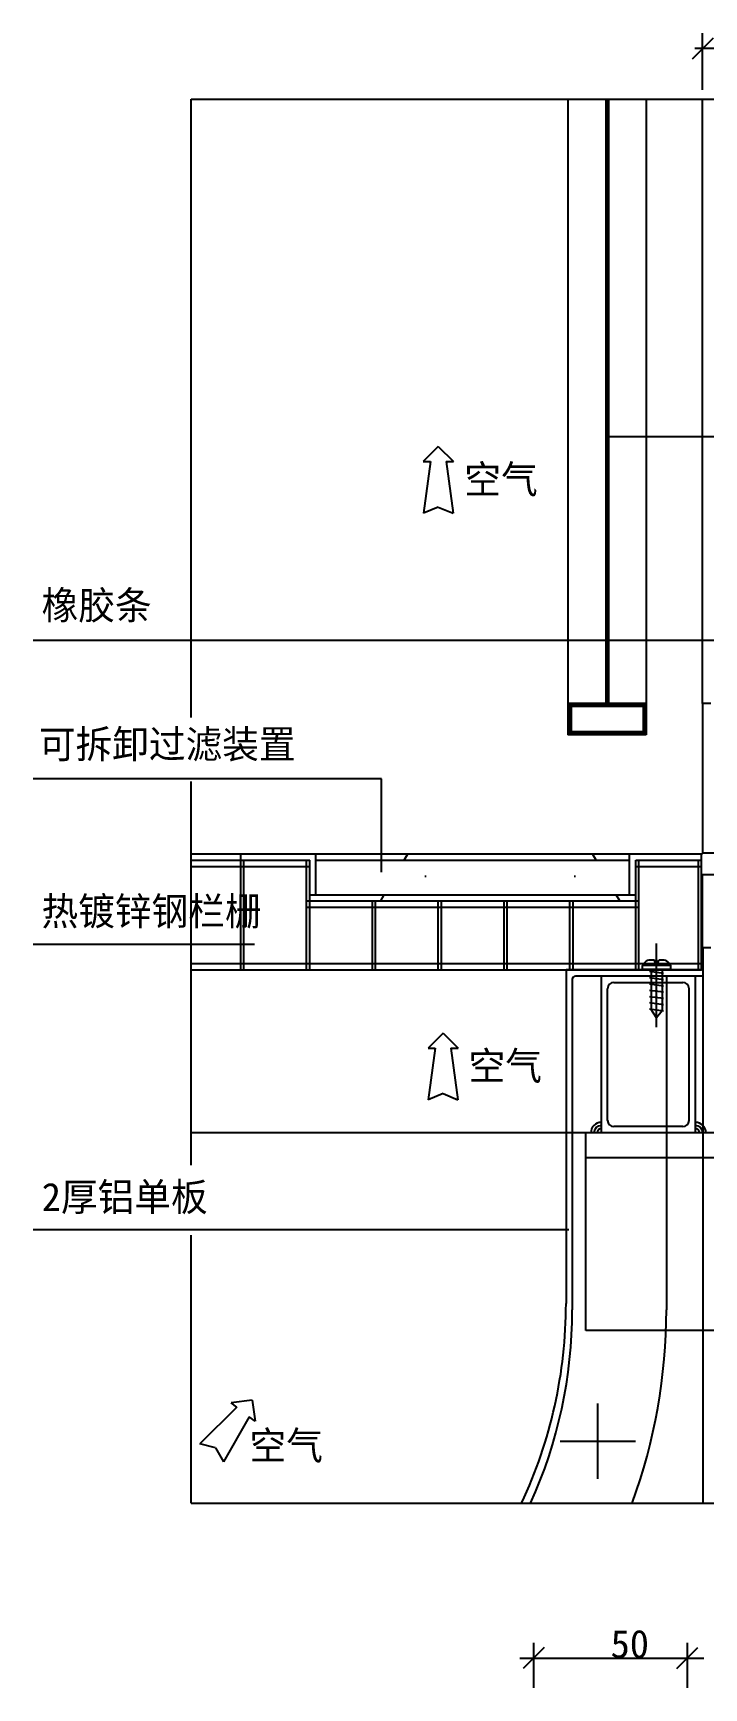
# Model space of a CAD drawing. Header units: metres. Extents: x 4581 to 5421, y 2124 to 3222.
# Drawn here: x 4590 to 4804, y 2694 to 3222 of the extents above; entities that cross this region are included whole.
import ezdxf

# ---------------------------------------------------------------- set-up
doc = ezdxf.new("R2010")
doc.units = ezdxf.units.M
for name, color, linetype in [('1', 1, 'Continuous'), ('10', 1, 'Continuous'), ('CASTFIX', 1, 'Continuous')]:
    doc.layers.add(name, color=color, linetype=linetype)

# ---------------------------------------------------------------- blocks, each defined once
blk = doc.blocks.new('_ArchTick')
at = {"color": 0, "linetype": 'ByBlock'}
blk.add_lwpolyline([(-0.5, -0.5), (0.5, 0.5)], dxfattribs=at)

msp = doc.modelspace()

# ---------------------------------------------------------------- hatches: boundary and pattern name
at = {"layer": '1'}
h = msp.add_hatch(dxfattribs=at)
h.set_pattern_fill('HONEY', scale=15)
h.paths.add_polyline_path([(4779.97, 2959.88), (4679.97, 2959.88), (4679.97, 2957.88), (4779.97, 2957.88)])
h.paths.add_polyline_path([(4781.97, 2946.88), (4677.97, 2946.88), (4677.97, 2944.88), (4781.97, 2944.88)])
h = msp.add_hatch(dxfattribs=at)
h.set_pattern_fill('DOTS', scale=30)
h.paths.add_polyline_path([(4679.97, 2957.88), (4679.97, 2946.88), (4779.97, 2946.88), (4779.97, 2957.88)])

# ---------------------------------------------------------------- linework, layer by layer
for p, q in [((4760.33, 3200.7), (4760.33, 3007.88)), ((4785.33, 3200.7), (4785.33, 3007.45)), ((4803.27, 3007.88), (4803.27, 3200.7)), ((4760.33, 3007.88), (4760.33, 2997.88)), ((4785.33, 3007.88), (4760.33, 3007.88)), ((4785.33, 3007.38), (4760.33, 3007.38)), ((4785.33, 3006.88), (4760.33, 3006.88)), ((4760.83, 3007.88), (4760.83, 2997.88)), ((4761.33, 3007.88), (4761.33, 2997.88)), ((4784.33, 3007.88), (4784.33, 2997.88)), ((4784.83, 3007.88), (4784.83, 2997.88)), ((4785.33, 3007.88), (4785.33, 2997.88)), ((4803.27, 3007.88), (4803.27, 2960.27)), ((4805.89, 3007.88), (4803.27, 3007.88)), ((4785.33, 2998.88), (4760.33, 2998.88)), ((4785.33, 2998.38), (4760.33, 2998.38)), ((4785.33, 2997.88), (4760.33, 2997.88)), ((4803.27, 2960.27), (4810.25, 2960.27)), ((4803.27, 2929.88), (4803.27, 2953.27)), ((4803.27, 2953.27), (4814.25, 2953.27)), ((4805.89, 2929.88), (4803.27, 2929.88)), ((4803.5, 2752.73), (4803.5, 2929.88)), ((4766, 2870.88), (4640.12, 2870.88)), ((4766, 2807.88), (4766, 2870.88)), ((4769.88, 2760.52), (4769.88, 2784.52)), ((4757.88, 2772.52), (4781.88, 2772.52))]:
    msp.add_line(p, q)
for p, q in [((4772.38, 3200.7), (4772.38, 3007.88)), ((4772.58, 3200.7), (4772.58, 3007.88)), ((4773.08, 3200.7), (4773.08, 3007.88)), ((4773.28, 3200.7), (4773.28, 3007.88)), ((4718.99, 3089.83), (4714.2, 3085.04)), ((4718.99, 3089.83), (4723.79, 3085.04)), ((4714.2, 3085.04), (4716.5, 3085.04)), ((4716.5, 3085.04), (4714.27, 3068.59)), ((4721.48, 3085.04), (4723.79, 3085.04)), ((4721.48, 3085.04), (4723.71, 3068.59)), ((4718.99, 3070.56), (4714.27, 3068.59)), ((4718.99, 3070.56), (4723.71, 3068.59)), ((4640.12, 2959.88), (4655.97, 2959.88)), ((4640.12, 2957.88), (4677.97, 2957.88)), ((4655.97, 2922.88), (4655.97, 2959.88)), ((4655.97, 2959.88), (4803.27, 2959.88)), ((4656.97, 2922.88), (4656.97, 2957.88)), ((4676.97, 2922.88), (4676.97, 2957.88)), ((4677.97, 2922.88), (4677.97, 2957.88)), ((4679.97, 2946.88), (4679.97, 2959.88)), ((4679.97, 2957.88), (4779.97, 2957.88)), ((4779.97, 2946.88), (4779.97, 2959.88)), ((4781.97, 2957.88), (4802.97, 2957.88)), ((4781.97, 2922.88), (4781.97, 2957.88)), ((4782.97, 2922.88), (4782.97, 2957.88)), ((4801.97, 2922.88), (4801.97, 2957.88)), ((4802.97, 2922.88), (4802.97, 2959.88)), ((4640.12, 2955.88), (4677.97, 2955.88)), ((4781.97, 2955.88), (4802.97, 2955.88)), ((4677.97, 2946.88), (4781.97, 2946.88)), ((4676.97, 2944.88), (4782.97, 2944.88)), ((4676.97, 2942.88), (4782.97, 2942.88)), ((4697.97, 2922.88), (4697.97, 2944.88)), ((4698.97, 2922.88), (4698.97, 2944.88)), ((4718.97, 2922.88), (4718.97, 2944.88)), ((4719.97, 2922.88), (4719.97, 2944.88)), ((4739.97, 2922.88), (4739.97, 2944.88)), ((4740.97, 2922.88), (4740.97, 2944.88)), ((4760.97, 2922.88), (4760.97, 2944.88)), ((4761.97, 2922.88), (4761.97, 2944.88)), ((4640.12, 2924.88), (4802.97, 2924.88)), ((4640.12, 2922.88), (4802.97, 2922.88)), ((4759.73, 2922.88), (4759.73, 2816.42)), ((4803.5, 2922.88), (4759.73, 2922.88)), ((4761.73, 2919.88), (4761.73, 2814.42)), ((4803.5, 2920.88), (4762.73, 2920.88)), ((4771, 2870.88), (4771, 2920.88)), ((4791.73, 2920.88), (4791.73, 2814.42)), ((4801, 2870.88), (4801, 2920.88)), ((4773, 2874.88), (4773, 2916.88)), ((4775, 2918.88), (4797, 2918.88)), ((4799, 2874.88), (4799, 2916.88)), ((4720.51, 2902.68), (4715.71, 2897.89)), ((4720.51, 2902.68), (4725.31, 2897.89)), ((4715.71, 2897.89), (4718.02, 2897.89)), ((4718.02, 2897.89), (4715.79, 2881.44)), ((4723, 2897.89), (4725.23, 2881.44)), ((4723, 2897.89), (4725.31, 2897.89)), ((4720.51, 2883.42), (4715.79, 2881.44)), ((4720.51, 2883.42), (4725.23, 2881.44)), ((4797, 2872.88), (4775, 2872.88)), ((4990.97, 2870.88), (4766, 2870.88)), ((4992.97, 2862.88), (4766, 2862.88)), ((4992.97, 2807.88), (4766, 2807.88)), ((4654.77, 2783.35), (4642.96, 2771.68)), ((4659.67, 2785.63), (4652.94, 2784.75)), ((4654.77, 2783.35), (4652.94, 2784.75)), ((4659.67, 2785.63), (4660.54, 2778.9)), ((4658.71, 2780.31), (4650.44, 2765.92)), ((4660.54, 2778.9), (4658.71, 2780.31)), ((4647.91, 2770.36), (4642.96, 2771.68)), ((4647.91, 2770.36), (4650.44, 2765.92))]:
    msp.add_line(p, q, dxfattribs=at)
for centre, radius, start, end in [((4762.73, 2919.88), 1, 90, 180), ((4775, 2916.88), 2, 90, 180), ((4797, 2916.88), 2, 0, 90), ((4771, 2870.88), 3.36, 90, 180), ((4771, 2870.88), 2.36, 90, 180), ((4771, 2870.88), 1.36, 90, 180), ((4775, 2874.88), 2, 180, 270), ((4797, 2874.88), 2, 270, 0), ((4801, 2870.88), 3.36, 0, 90), ((4801, 2870.88), 2.36, 0, 90), ((4801, 2870.88), 1.36, 0, 90), ((4609.73, 2816.42), 150, 334.87, 0), ((4611.73, 2814.42), 150, 335.71, 0), ((4611.73, 2814.42), 180, 339.96, 0)]:
    msp.add_arc(centre, radius, start, end, dxfattribs=at)
at = {"layer": '10'}
for p, q in [((4803.27, 3203.7), (4803.27, 3221.77)), ((4849.31, 3216.82), (4800.77, 3216.82)), ((4640.12, 3200.7), (5006.48, 3200.7)), ((4640.12, 3003.43), (4640.12, 3200.7)), ((4773.2, 3093.06), (5094.33, 3093.06)), ((4809.34, 3028), (4589.75, 3028)), ((4700.92, 2983.86), (4589.75, 2983.86)), ((4700.92, 2954.07), (4700.92, 2983.86)), ((4640.12, 2860.55), (4640.12, 2982.95)), ((4660.39, 2931.03), (4589.75, 2931.03)), ((4760.66, 2839.9), (4589.75, 2839.9)), ((4640.12, 2752.73), (4640.12, 2838.22)), ((4640.12, 2752.73), (5293.87, 2752.73)), ((4744.98, 2703.34), (4803.65, 2703.34)), ((4749.45, 2693.8), (4749.45, 2708.17)), ((4798.45, 2693.8), (4798.45, 2708.19))]:
    msp.add_line(p, q, dxfattribs=at)
at = {"layer": 'CASTFIX'}
for p, q in [((4788.63, 2904.66), (4788.63, 2931.33)), ((4787.93, 2926), (4787.13, 2926)), ((4788.13, 2925.25), (4787.93, 2926)), ((4789.13, 2925.25), (4788.13, 2925.25)), ((4789.13, 2925.25), (4789.33, 2926)), ((4790.13, 2926), (4789.33, 2926)), ((4784.13, 2923), (4784.13, 2924.25)), ((4793.13, 2924.25), (4784.13, 2924.25)), ((4793.13, 2923), (4784.13, 2923)), ((4790.83, 2921.73), (4786.32, 2922.33)), ((4790.83, 2919.73), (4786.32, 2920.33)), ((4786.88, 2923), (4786.88, 2910.26)), ((4790.38, 2923), (4790.38, 2909.78)), ((4793.13, 2923), (4793.13, 2924.25)), ((4790.83, 2917.73), (4786.32, 2918.33)), ((4790.83, 2915.73), (4786.32, 2916.33)), ((4790.83, 2913.73), (4786.32, 2914.33)), ((4790.83, 2911.73), (4786.32, 2912.33)), ((4790.83, 2909.73), (4786.32, 2910.33)), ((4788.63, 2907.57), (4786.88, 2910.26)), ((4790.38, 2909.78), (4788.63, 2907.57))]:
    msp.add_line(p, q, dxfattribs=at)
for centre, start, end in [((4786.78, 2923.15), 82.98, 157.54), ((4790.48, 2923.15), 22.46, 97.02)]:
    msp.add_arc(centre, 2.87, start, end, dxfattribs=at)

# ---------------------------------------------------------------- block references
at = {"layer": '10', "xscale": 6.7, "yscale": 6.7, "zscale": 6.7, "rotation": 180}
for p in [(4803.27, 3216.82), (4749.45, 2703.34)]:
    msp.add_blockref('_ArchTick', p, dxfattribs=at)
at = {"layer": '10', "xscale": 6.7, "yscale": 6.7, "zscale": 6.7}
msp.add_blockref('_ArchTick', (4798.45, 2703.34), dxfattribs=at)

# ---------------------------------------------------------------- texts
at = {"layer": '1'}
for p in [(4727.3, 3074.91), (4728.64, 2887.76), (4658.78, 2766.62)]:
    msp.add_text('空气', height=9, dxfattribs=at).set_placement(p)
at = {"layer": '10', "char_height": 9, "attachment_point": 1}
for s, insert in [('橡胶条', (4592.47, 3043.71)), ('可拆卸过滤装置', (4591.58, 2999.4)), ('热镀锌钢栏栅', (4592.43, 2946.11)), ('2厚铝单板', (4592.51, 2854.93)), ('\\A1;50', (4773.95, 2712.34))]:
    msp.add_mtext(s, dxfattribs=dict(at, insert=insert))

doc.saveas('drawing.dxf')
